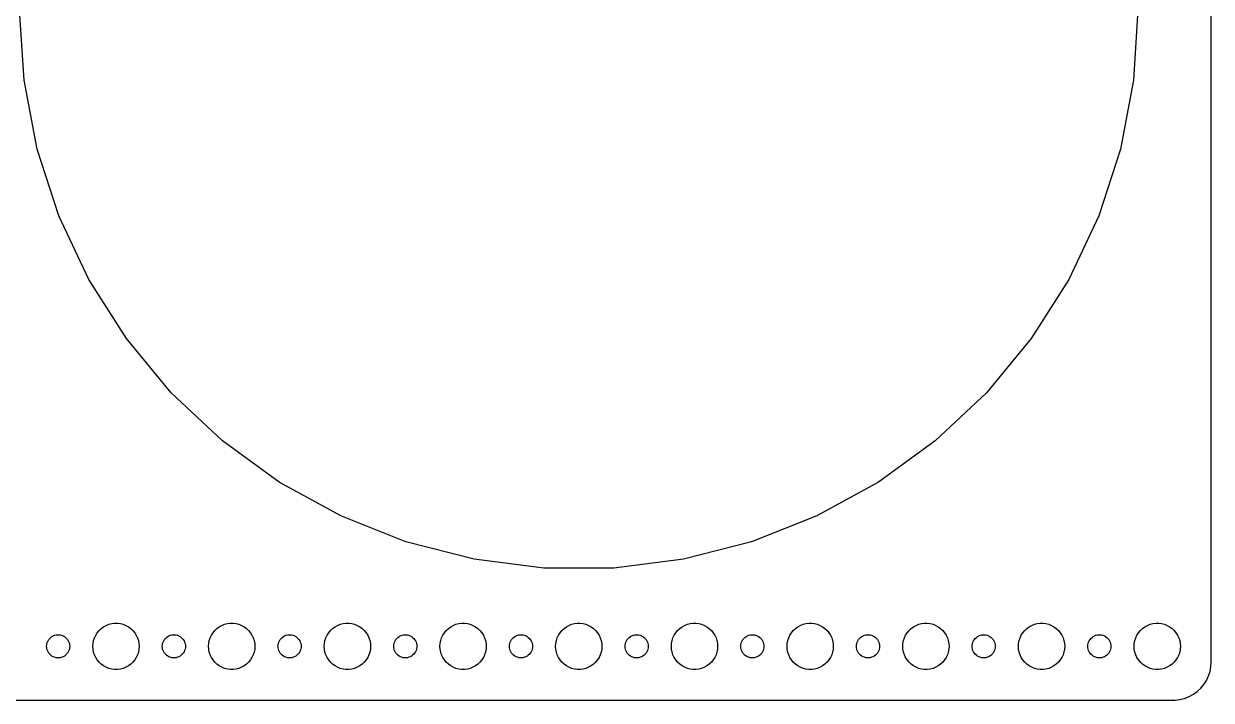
# Model space of a CAD drawing. Header units: metres. Extents: x -307 to 307, y -89 to 89.
# Drawn here: x 153 to 307, y -89.5 to -1.8 of the extents above; entities that cross this region are included whole.
import ezdxf

# ---------------------------------------------------------------- set-up
doc = ezdxf.new("R2010")
doc.units = ezdxf.units.M

msp = doc.modelspace()

# ---------------------------------------------------------------- linework, layer by layer
for p, q in [((307, -84.5), (307, 84.5)), ((153.072, -9.0867), (152.5, 0)), ((297.5, 0), (296.928, -9.0867)), ((154.778, -18.03), (153.072, -9.0867)), ((296.928, -9.0867), (295.222, -18.03)), ((157.591, -26.689), (154.778, -18.03)), ((295.222, -18.03), (292.409, -26.689)), ((161.468, -34.9271), (157.591, -26.689)), ((292.409, -26.689), (288.532, -34.9271)), ((166.346, -42.6144), (161.468, -34.9271)), ((288.532, -34.9271), (283.654, -42.6144)), ((172.15, -49.6297), (166.346, -42.6144)), ((283.654, -42.6144), (277.85, -49.6297)), ((178.787, -55.8622), (172.15, -49.6297)), ((277.85, -49.6297), (271.213, -55.8622)), ((186.153, -61.2138), (178.787, -55.8622)), ((271.213, -55.8622), (263.847, -61.2138)), ((194.131, -65.6), (186.153, -61.2138)), ((263.847, -61.2138), (255.869, -65.6)), ((202.596, -68.9516), (194.131, -65.6)), ((255.869, -65.6), (247.404, -68.9516)), ((211.415, -71.2158), (202.596, -68.9516)), ((247.404, -68.9516), (238.585, -71.2158)), ((220.448, -72.3569), (211.415, -71.2158)), ((229.552, -72.3569), (220.448, -72.3569)), ((238.585, -71.2158), (229.552, -72.3569)), ((163.088, -80.1885), (163.393, -79.967)), ((163.393, -79.967), (163.723, -79.7855)), ((163.723, -79.7855), (164.073, -79.6468)), ((164.073, -79.6468), (164.438, -79.5531)), ((164.438, -79.5531), (164.812, -79.5059)), ((164.812, -79.5059), (165.188, -79.5059)), ((165.188, -79.5059), (165.562, -79.5531)), ((165.562, -79.5531), (165.927, -79.6468)), ((165.927, -79.6468), (166.277, -79.7855)), ((166.277, -79.7855), (166.607, -79.967)), ((166.607, -79.967), (166.912, -80.1885)), ((178.088, -80.1885), (178.393, -79.967)), ((178.393, -79.967), (178.723, -79.7855)), ((178.723, -79.7855), (179.073, -79.6468)), ((179.073, -79.6468), (179.438, -79.5531)), ((179.438, -79.5531), (179.812, -79.5059)), ((179.812, -79.5059), (180.188, -79.5059)), ((180.188, -79.5059), (180.562, -79.5531)), ((180.562, -79.5531), (180.927, -79.6468)), ((180.927, -79.6468), (181.277, -79.7855)), ((181.277, -79.7855), (181.607, -79.967)), ((181.607, -79.967), (181.912, -80.1885)), ((193.088, -80.1885), (193.393, -79.967)), ((193.393, -79.967), (193.723, -79.7855)), ((193.723, -79.7855), (194.073, -79.6468)), ((194.073, -79.6468), (194.438, -79.5531)), ((194.438, -79.5531), (194.812, -79.5059)), ((194.812, -79.5059), (195.188, -79.5059)), ((195.188, -79.5059), (195.562, -79.5531)), ((195.562, -79.5531), (195.927, -79.6468)), ((195.927, -79.6468), (196.277, -79.7855)), ((196.277, -79.7855), (196.607, -79.967)), ((196.607, -79.967), (196.912, -80.1885)), ((208.088, -80.1885), (208.393, -79.967)), ((208.393, -79.967), (208.723, -79.7855)), ((208.723, -79.7855), (209.073, -79.6468)), ((209.073, -79.6468), (209.438, -79.5531)), ((209.438, -79.5531), (209.812, -79.5059)), ((209.812, -79.5059), (210.188, -79.5059)), ((210.188, -79.5059), (210.562, -79.5531)), ((210.562, -79.5531), (210.927, -79.6468)), ((210.927, -79.6468), (211.277, -79.7855)), ((211.277, -79.7855), (211.607, -79.967)), ((211.607, -79.967), (211.912, -80.1885)), ((223.088, -80.1885), (223.393, -79.967)), ((223.393, -79.967), (223.723, -79.7855)), ((223.723, -79.7855), (224.073, -79.6468)), ((224.073, -79.6468), (224.438, -79.5531)), ((224.438, -79.5531), (224.812, -79.5059)), ((224.812, -79.5059), (225.188, -79.5059)), ((225.188, -79.5059), (225.562, -79.5531)), ((225.562, -79.5531), (225.927, -79.6468)), ((225.927, -79.6468), (226.277, -79.7855)), ((226.277, -79.7855), (226.607, -79.967)), ((226.607, -79.967), (226.912, -80.1885)), ((238.088, -80.1885), (238.393, -79.967)), ((238.393, -79.967), (238.723, -79.7855)), ((238.723, -79.7855), (239.073, -79.6468)), ((239.073, -79.6468), (239.438, -79.5531)), ((239.438, -79.5531), (239.812, -79.5059)), ((239.812, -79.5059), (240.188, -79.5059)), ((240.188, -79.5059), (240.562, -79.5531)), ((240.562, -79.5531), (240.927, -79.6468)), ((240.927, -79.6468), (241.277, -79.7855)), ((241.277, -79.7855), (241.607, -79.967)), ((241.607, -79.967), (241.912, -80.1885)), ((253.088, -80.1885), (253.393, -79.967)), ((253.393, -79.967), (253.723, -79.7855)), ((253.723, -79.7855), (254.073, -79.6468)), ((254.073, -79.6468), (254.438, -79.5531)), ((254.438, -79.5531), (254.812, -79.5059)), ((254.812, -79.5059), (255.188, -79.5059)), ((255.188, -79.5059), (255.562, -79.5531)), ((255.562, -79.5531), (255.927, -79.6468)), ((255.927, -79.6468), (256.277, -79.7855)), ((256.277, -79.7855), (256.607, -79.967)), ((256.607, -79.967), (256.912, -80.1885)), ((268.088, -80.1885), (268.393, -79.967)), ((268.393, -79.967), (268.723, -79.7855)), ((268.723, -79.7855), (269.073, -79.6468)), ((269.073, -79.6468), (269.438, -79.5531)), ((269.438, -79.5531), (269.812, -79.5059)), ((269.812, -79.5059), (270.188, -79.5059)), ((270.188, -79.5059), (270.562, -79.5531)), ((270.562, -79.5531), (270.927, -79.6468)), ((270.927, -79.6468), (271.277, -79.7855)), ((271.277, -79.7855), (271.607, -79.967)), ((271.607, -79.967), (271.912, -80.1885)), ((283.088, -80.1885), (283.393, -79.967)), ((283.393, -79.967), (283.723, -79.7855)), ((283.723, -79.7855), (284.073, -79.6468)), ((284.073, -79.6468), (284.438, -79.5531)), ((284.438, -79.5531), (284.812, -79.5059)), ((284.812, -79.5059), (285.188, -79.5059)), ((285.188, -79.5059), (285.562, -79.5531)), ((285.562, -79.5531), (285.927, -79.6468)), ((285.927, -79.6468), (286.277, -79.7855)), ((286.277, -79.7855), (286.607, -79.967)), ((286.607, -79.967), (286.912, -80.1885)), ((298.088, -80.1885), (298.393, -79.967)), ((298.393, -79.967), (298.723, -79.7855)), ((298.723, -79.7855), (299.073, -79.6468)), ((299.073, -79.6468), (299.438, -79.5531)), ((299.438, -79.5531), (299.812, -79.5059)), ((299.812, -79.5059), (300.188, -79.5059)), ((300.188, -79.5059), (300.562, -79.5531)), ((300.562, -79.5531), (300.927, -79.6468)), ((300.927, -79.6468), (301.277, -79.7855)), ((301.277, -79.7855), (301.607, -79.967)), ((301.607, -79.967), (301.912, -80.1885)), ((156.286, -81.6183), (156.407, -81.4732)), ((156.407, -81.4732), (156.544, -81.3442)), ((156.544, -81.3442), (156.696, -81.2335)), ((156.696, -81.2335), (156.861, -81.1428)), ((156.861, -81.1428), (157.036, -81.0734)), ((157.036, -81.0734), (157.219, -81.0266)), ((157.219, -81.0266), (157.406, -81.003)), ((157.406, -81.003), (157.594, -81.003)), ((157.594, -81.003), (157.781, -81.0266)), ((157.781, -81.0266), (157.964, -81.0734)), ((157.964, -81.0734), (158.139, -81.1428)), ((158.139, -81.1428), (158.304, -81.2335)), ((158.304, -81.2335), (158.456, -81.3442)), ((158.456, -81.3442), (158.593, -81.4732)), ((158.593, -81.4732), (158.714, -81.6183)), ((162.094, -81.7539), (162.211, -81.3956)), ((162.211, -81.3956), (162.371, -81.0547)), ((162.371, -81.0547), (162.573, -80.7366)), ((162.573, -80.7366), (162.813, -80.4464)), ((162.813, -80.4464), (163.088, -80.1885)), ((166.912, -80.1885), (167.187, -80.4464)), ((167.187, -80.4464), (167.427, -80.7366)), ((167.427, -80.7366), (167.629, -81.0547)), ((167.629, -81.0547), (167.789, -81.3956)), ((167.789, -81.3956), (167.906, -81.7539)), ((171.286, -81.6183), (171.407, -81.4732)), ((171.407, -81.4732), (171.544, -81.3442)), ((171.544, -81.3442), (171.696, -81.2335)), ((171.696, -81.2335), (171.861, -81.1428)), ((171.861, -81.1428), (172.036, -81.0734)), ((172.036, -81.0734), (172.219, -81.0266)), ((172.219, -81.0266), (172.406, -81.003)), ((172.406, -81.003), (172.594, -81.003)), ((172.594, -81.003), (172.781, -81.0266)), ((172.781, -81.0266), (172.964, -81.0734)), ((172.964, -81.0734), (173.139, -81.1428)), ((173.139, -81.1428), (173.304, -81.2335)), ((173.304, -81.2335), (173.456, -81.3442)), ((173.456, -81.3442), (173.593, -81.4732)), ((173.593, -81.4732), (173.714, -81.6183)), ((177.094, -81.7539), (177.211, -81.3956)), ((177.211, -81.3956), (177.371, -81.0547)), ((177.371, -81.0547), (177.573, -80.7366)), ((177.573, -80.7366), (177.813, -80.4464)), ((177.813, -80.4464), (178.088, -80.1885)), ((181.912, -80.1885), (182.187, -80.4464)), ((182.187, -80.4464), (182.427, -80.7366)), ((182.427, -80.7366), (182.629, -81.0547)), ((182.629, -81.0547), (182.789, -81.3956)), ((182.789, -81.3956), (182.906, -81.7539)), ((186.286, -81.6183), (186.407, -81.4732)), ((186.407, -81.4732), (186.544, -81.3442)), ((186.544, -81.3442), (186.696, -81.2335)), ((186.696, -81.2335), (186.861, -81.1428)), ((186.861, -81.1428), (187.036, -81.0734)), ((187.036, -81.0734), (187.219, -81.0266)), ((187.219, -81.0266), (187.406, -81.003)), ((187.406, -81.003), (187.594, -81.003)), ((187.594, -81.003), (187.781, -81.0266)), ((187.781, -81.0266), (187.964, -81.0734)), ((187.964, -81.0734), (188.139, -81.1428)), ((188.139, -81.1428), (188.304, -81.2335)), ((188.304, -81.2335), (188.456, -81.3442)), ((188.456, -81.3442), (188.593, -81.4732)), ((188.593, -81.4732), (188.714, -81.6183)), ((192.094, -81.7539), (192.211, -81.3956)), ((192.211, -81.3956), (192.371, -81.0547)), ((192.371, -81.0547), (192.573, -80.7366)), ((192.573, -80.7366), (192.813, -80.4464)), ((192.813, -80.4464), (193.088, -80.1885)), ((196.912, -80.1885), (197.187, -80.4464)), ((197.187, -80.4464), (197.427, -80.7366)), ((197.427, -80.7366), (197.629, -81.0547)), ((197.629, -81.0547), (197.789, -81.3956)), ((197.789, -81.3956), (197.906, -81.7539)), ((201.286, -81.6183), (201.407, -81.4732)), ((201.407, -81.4732), (201.544, -81.3442)), ((201.544, -81.3442), (201.696, -81.2335)), ((201.696, -81.2335), (201.861, -81.1428)), ((201.861, -81.1428), (202.036, -81.0734)), ((202.036, -81.0734), (202.219, -81.0266)), ((202.219, -81.0266), (202.406, -81.003)), ((202.406, -81.003), (202.594, -81.003)), ((202.594, -81.003), (202.781, -81.0266)), ((202.781, -81.0266), (202.964, -81.0734)), ((202.964, -81.0734), (203.139, -81.1428)), ((203.139, -81.1428), (203.304, -81.2335)), ((203.304, -81.2335), (203.456, -81.3442)), ((203.456, -81.3442), (203.593, -81.4732)), ((203.593, -81.4732), (203.714, -81.6183)), ((207.094, -81.7539), (207.211, -81.3956)), ((207.211, -81.3956), (207.371, -81.0547)), ((207.371, -81.0547), (207.573, -80.7366)), ((207.573, -80.7366), (207.813, -80.4464)), ((207.813, -80.4464), (208.088, -80.1885)), ((211.912, -80.1885), (212.187, -80.4464)), ((212.187, -80.4464), (212.427, -80.7366)), ((212.427, -80.7366), (212.629, -81.0547)), ((212.629, -81.0547), (212.789, -81.3956)), ((212.789, -81.3956), (212.906, -81.7539)), ((216.286, -81.6183), (216.407, -81.4732)), ((216.407, -81.4732), (216.544, -81.3442)), ((216.544, -81.3442), (216.696, -81.2335)), ((216.696, -81.2335), (216.861, -81.1428)), ((216.861, -81.1428), (217.036, -81.0734)), ((217.036, -81.0734), (217.219, -81.0266)), ((217.219, -81.0266), (217.406, -81.003)), ((217.406, -81.003), (217.594, -81.003)), ((217.594, -81.003), (217.781, -81.0266)), ((217.781, -81.0266), (217.964, -81.0734)), ((217.964, -81.0734), (218.139, -81.1428)), ((218.139, -81.1428), (218.304, -81.2335)), ((218.304, -81.2335), (218.456, -81.3442)), ((218.456, -81.3442), (218.593, -81.4732)), ((218.593, -81.4732), (218.714, -81.6183)), ((222.094, -81.7539), (222.211, -81.3956)), ((222.211, -81.3956), (222.371, -81.0547)), ((222.371, -81.0547), (222.573, -80.7366)), ((222.573, -80.7366), (222.813, -80.4464)), ((222.813, -80.4464), (223.088, -80.1885)), ((226.912, -80.1885), (227.187, -80.4464)), ((227.187, -80.4464), (227.427, -80.7366)), ((227.427, -80.7366), (227.629, -81.0547)), ((227.629, -81.0547), (227.789, -81.3956)), ((227.789, -81.3956), (227.906, -81.7539)), ((231.286, -81.6183), (231.407, -81.4732)), ((231.407, -81.4732), (231.544, -81.3442)), ((231.544, -81.3442), (231.696, -81.2335)), ((231.696, -81.2335), (231.861, -81.1428)), ((231.861, -81.1428), (232.036, -81.0734)), ((232.036, -81.0734), (232.219, -81.0266)), ((232.219, -81.0266), (232.406, -81.003)), ((232.406, -81.003), (232.594, -81.003)), ((232.594, -81.003), (232.781, -81.0266)), ((232.781, -81.0266), (232.964, -81.0734)), ((232.964, -81.0734), (233.139, -81.1428)), ((233.139, -81.1428), (233.304, -81.2335)), ((233.304, -81.2335), (233.456, -81.3442)), ((233.456, -81.3442), (233.593, -81.4732)), ((233.593, -81.4732), (233.714, -81.6183)), ((237.094, -81.7539), (237.211, -81.3956)), ((237.211, -81.3956), (237.371, -81.0547)), ((237.371, -81.0547), (237.573, -80.7366)), ((237.573, -80.7366), (237.813, -80.4464)), ((237.813, -80.4464), (238.088, -80.1885)), ((241.912, -80.1885), (242.187, -80.4464)), ((242.187, -80.4464), (242.427, -80.7366)), ((242.427, -80.7366), (242.629, -81.0547)), ((242.629, -81.0547), (242.789, -81.3956)), ((242.789, -81.3956), (242.906, -81.7539)), ((246.286, -81.6183), (246.407, -81.4732)), ((246.407, -81.4732), (246.544, -81.3442)), ((246.544, -81.3442), (246.696, -81.2335)), ((246.696, -81.2335), (246.861, -81.1428)), ((246.861, -81.1428), (247.036, -81.0734)), ((247.036, -81.0734), (247.219, -81.0266)), ((247.219, -81.0266), (247.406, -81.003)), ((247.406, -81.003), (247.594, -81.003)), ((247.594, -81.003), (247.781, -81.0266)), ((247.781, -81.0266), (247.964, -81.0734)), ((247.964, -81.0734), (248.139, -81.1428)), ((248.139, -81.1428), (248.304, -81.2335)), ((248.304, -81.2335), (248.456, -81.3442)), ((248.456, -81.3442), (248.593, -81.4732)), ((248.593, -81.4732), (248.714, -81.6183)), ((252.094, -81.7539), (252.211, -81.3956)), ((252.211, -81.3956), (252.371, -81.0547)), ((252.371, -81.0547), (252.573, -80.7366)), ((252.573, -80.7366), (252.813, -80.4464)), ((252.813, -80.4464), (253.088, -80.1885)), ((256.912, -80.1885), (257.187, -80.4464)), ((257.187, -80.4464), (257.427, -80.7366)), ((257.427, -80.7366), (257.629, -81.0547)), ((257.629, -81.0547), (257.789, -81.3956)), ((257.789, -81.3956), (257.906, -81.7539)), ((261.286, -81.6183), (261.407, -81.4732)), ((261.407, -81.4732), (261.544, -81.3442)), ((261.544, -81.3442), (261.696, -81.2335)), ((261.696, -81.2335), (261.861, -81.1428)), ((261.861, -81.1428), (262.036, -81.0734)), ((262.036, -81.0734), (262.219, -81.0266)), ((262.219, -81.0266), (262.406, -81.003)), ((262.406, -81.003), (262.594, -81.003)), ((262.594, -81.003), (262.781, -81.0266)), ((262.781, -81.0266), (262.964, -81.0734)), ((262.964, -81.0734), (263.139, -81.1428)), ((263.139, -81.1428), (263.304, -81.2335)), ((263.304, -81.2335), (263.456, -81.3442)), ((263.456, -81.3442), (263.593, -81.4732)), ((263.593, -81.4732), (263.714, -81.6183)), ((267.094, -81.7539), (267.211, -81.3956)), ((267.211, -81.3956), (267.371, -81.0547)), ((267.371, -81.0547), (267.573, -80.7366)), ((267.573, -80.7366), (267.813, -80.4464)), ((267.813, -80.4464), (268.088, -80.1885)), ((271.912, -80.1885), (272.187, -80.4464)), ((272.187, -80.4464), (272.427, -80.7366)), ((272.427, -80.7366), (272.629, -81.0547)), ((272.629, -81.0547), (272.789, -81.3956)), ((272.789, -81.3956), (272.906, -81.7539)), ((276.286, -81.6183), (276.407, -81.4732)), ((276.407, -81.4732), (276.544, -81.3442)), ((276.544, -81.3442), (276.696, -81.2335)), ((276.696, -81.2335), (276.861, -81.1428)), ((276.861, -81.1428), (277.036, -81.0734)), ((277.036, -81.0734), (277.219, -81.0266)), ((277.219, -81.0266), (277.406, -81.003)), ((277.406, -81.003), (277.594, -81.003)), ((277.594, -81.003), (277.781, -81.0266)), ((277.781, -81.0266), (277.964, -81.0734)), ((277.964, -81.0734), (278.139, -81.1428)), ((278.139, -81.1428), (278.304, -81.2335)), ((278.304, -81.2335), (278.456, -81.3442)), ((278.456, -81.3442), (278.593, -81.4732)), ((278.593, -81.4732), (278.714, -81.6183)), ((282.094, -81.7539), (282.211, -81.3956)), ((282.211, -81.3956), (282.371, -81.0547)), ((282.371, -81.0547), (282.573, -80.7366)), ((282.573, -80.7366), (282.813, -80.4464)), ((282.813, -80.4464), (283.088, -80.1885)), ((286.912, -80.1885), (287.187, -80.4464)), ((287.187, -80.4464), (287.427, -80.7366)), ((287.427, -80.7366), (287.629, -81.0547)), ((287.629, -81.0547), (287.789, -81.3956)), ((287.789, -81.3956), (287.906, -81.7539)), ((291.286, -81.6183), (291.407, -81.4732)), ((291.407, -81.4732), (291.544, -81.3442)), ((291.544, -81.3442), (291.696, -81.2335)), ((291.696, -81.2335), (291.861, -81.1428)), ((291.861, -81.1428), (292.036, -81.0734)), ((292.036, -81.0734), (292.219, -81.0266)), ((292.219, -81.0266), (292.406, -81.003)), ((292.406, -81.003), (292.594, -81.003)), ((292.594, -81.003), (292.781, -81.0266)), ((292.781, -81.0266), (292.964, -81.0734)), ((292.964, -81.0734), (293.139, -81.1428)), ((293.139, -81.1428), (293.304, -81.2335)), ((293.304, -81.2335), (293.456, -81.3442)), ((293.456, -81.3442), (293.593, -81.4732)), ((293.593, -81.4732), (293.714, -81.6183)), ((297.094, -81.7539), (297.211, -81.3956)), ((297.211, -81.3956), (297.371, -81.0547)), ((297.371, -81.0547), (297.573, -80.7366)), ((297.573, -80.7366), (297.813, -80.4464)), ((297.813, -80.4464), (298.088, -80.1885)), ((301.912, -80.1885), (302.187, -80.4464)), ((302.187, -80.4464), (302.427, -80.7366)), ((302.427, -80.7366), (302.629, -81.0547)), ((302.629, -81.0547), (302.789, -81.3956)), ((302.789, -81.3956), (302.906, -81.7539)), ((156, -82.5), (156.012, -82.312)), ((156.012, -82.688), (156, -82.5)), ((156.012, -82.312), (156.047, -82.127)), ((156.047, -82.873), (156.012, -82.688)), ((156.047, -82.127), (156.105, -81.9478)), ((156.105, -83.0522), (156.047, -82.873)), ((156.105, -81.9478), (156.186, -81.7774)), ((156.186, -83.2226), (156.105, -83.0522)), ((156.186, -81.7774), (156.286, -81.6183)), ((158.714, -81.6183), (158.814, -81.7774)), ((158.814, -81.7774), (158.895, -81.9478)), ((158.895, -83.0522), (158.814, -83.2226)), ((158.895, -81.9478), (158.953, -82.127)), ((158.953, -82.873), (158.895, -83.0522)), ((158.953, -82.127), (158.988, -82.312)), ((158.988, -82.688), (158.953, -82.873)), ((158.988, -82.312), (159, -82.5)), ((159, -82.5), (158.988, -82.688)), ((162, -82.5), (162.024, -82.124)), ((162.024, -82.876), (162, -82.5)), ((162.024, -82.124), (162.094, -81.7539)), ((162.094, -83.2461), (162.024, -82.876)), ((167.906, -81.7539), (167.976, -82.124)), ((167.976, -82.876), (167.906, -83.2461)), ((167.976, -82.124), (168, -82.5)), ((168, -82.5), (167.976, -82.876)), ((171, -82.5), (171.012, -82.312)), ((171.012, -82.688), (171, -82.5)), ((171.012, -82.312), (171.047, -82.127)), ((171.047, -82.873), (171.012, -82.688)), ((171.047, -82.127), (171.105, -81.9478)), ((171.105, -83.0522), (171.047, -82.873)), ((171.105, -81.9478), (171.186, -81.7774)), ((171.186, -83.2226), (171.105, -83.0522)), ((171.186, -81.7774), (171.286, -81.6183)), ((173.714, -81.6183), (173.814, -81.7774)), ((173.814, -81.7774), (173.895, -81.9478)), ((173.895, -83.0522), (173.814, -83.2226)), ((173.895, -81.9478), (173.953, -82.127)), ((173.953, -82.873), (173.895, -83.0522)), ((173.953, -82.127), (173.988, -82.312)), ((173.988, -82.688), (173.953, -82.873)), ((173.988, -82.312), (174, -82.5)), ((174, -82.5), (173.988, -82.688)), ((177, -82.5), (177.024, -82.124)), ((177.024, -82.876), (177, -82.5)), ((177.024, -82.124), (177.094, -81.7539)), ((177.094, -83.2461), (177.024, -82.876)), ((182.906, -81.7539), (182.976, -82.124)), ((182.976, -82.876), (182.906, -83.2461)), ((182.976, -82.124), (183, -82.5)), ((183, -82.5), (182.976, -82.876)), ((186, -82.5), (186.012, -82.312)), ((186.012, -82.688), (186, -82.5)), ((186.012, -82.312), (186.047, -82.127)), ((186.047, -82.873), (186.012, -82.688)), ((186.047, -82.127), (186.105, -81.9478)), ((186.105, -83.0522), (186.047, -82.873)), ((186.105, -81.9478), (186.186, -81.7774)), ((186.186, -83.2226), (186.105, -83.0522)), ((186.186, -81.7774), (186.286, -81.6183)), ((188.714, -81.6183), (188.814, -81.7774)), ((188.814, -81.7774), (188.895, -81.9478)), ((188.895, -83.0522), (188.814, -83.2226)), ((188.895, -81.9478), (188.953, -82.127)), ((188.953, -82.873), (188.895, -83.0522)), ((188.953, -82.127), (188.988, -82.312)), ((188.988, -82.688), (188.953, -82.873)), ((188.988, -82.312), (189, -82.5)), ((189, -82.5), (188.988, -82.688)), ((192, -82.5), (192.024, -82.124)), ((192.024, -82.876), (192, -82.5)), ((192.024, -82.124), (192.094, -81.7539)), ((192.094, -83.2461), (192.024, -82.876)), ((197.906, -81.7539), (197.976, -82.124)), ((197.976, -82.876), (197.906, -83.2461)), ((197.976, -82.124), (198, -82.5)), ((198, -82.5), (197.976, -82.876)), ((201, -82.5), (201.012, -82.312)), ((201.012, -82.688), (201, -82.5)), ((201.012, -82.312), (201.047, -82.127)), ((201.047, -82.873), (201.012, -82.688)), ((201.047, -82.127), (201.105, -81.9478)), ((201.105, -83.0522), (201.047, -82.873)), ((201.105, -81.9478), (201.186, -81.7774)), ((201.186, -83.2226), (201.105, -83.0522)), ((201.186, -81.7774), (201.286, -81.6183)), ((203.714, -81.6183), (203.814, -81.7774)), ((203.814, -81.7774), (203.895, -81.9478)), ((203.895, -83.0522), (203.814, -83.2226)), ((203.895, -81.9478), (203.953, -82.127)), ((203.953, -82.873), (203.895, -83.0522)), ((203.953, -82.127), (203.988, -82.312)), ((203.988, -82.688), (203.953, -82.873)), ((203.988, -82.312), (204, -82.5)), ((204, -82.5), (203.988, -82.688)), ((207, -82.5), (207.024, -82.124)), ((207.024, -82.876), (207, -82.5)), ((207.024, -82.124), (207.094, -81.7539)), ((207.094, -83.2461), (207.024, -82.876)), ((212.906, -81.7539), (212.976, -82.124)), ((212.976, -82.876), (212.906, -83.2461)), ((212.976, -82.124), (213, -82.5)), ((213, -82.5), (212.976, -82.876)), ((216, -82.5), (216.012, -82.312)), ((216.012, -82.688), (216, -82.5)), ((216.012, -82.312), (216.047, -82.127)), ((216.047, -82.873), (216.012, -82.688)), ((216.047, -82.127), (216.105, -81.9478)), ((216.105, -83.0522), (216.047, -82.873)), ((216.105, -81.9478), (216.186, -81.7774)), ((216.186, -83.2226), (216.105, -83.0522)), ((216.186, -81.7774), (216.286, -81.6183)), ((218.714, -81.6183), (218.814, -81.7774)), ((218.814, -81.7774), (218.895, -81.9478)), ((218.895, -83.0522), (218.814, -83.2226)), ((218.895, -81.9478), (218.953, -82.127)), ((218.953, -82.873), (218.895, -83.0522)), ((218.953, -82.127), (218.988, -82.312)), ((218.988, -82.688), (218.953, -82.873)), ((218.988, -82.312), (219, -82.5)), ((219, -82.5), (218.988, -82.688)), ((222, -82.5), (222.024, -82.124)), ((222.024, -82.876), (222, -82.5)), ((222.024, -82.124), (222.094, -81.7539)), ((222.094, -83.2461), (222.024, -82.876)), ((227.906, -81.7539), (227.976, -82.124)), ((227.976, -82.876), (227.906, -83.2461)), ((227.976, -82.124), (228, -82.5)), ((228, -82.5), (227.976, -82.876)), ((231, -82.5), (231.012, -82.312)), ((231.012, -82.688), (231, -82.5)), ((231.012, -82.312), (231.047, -82.127)), ((231.047, -82.873), (231.012, -82.688)), ((231.047, -82.127), (231.105, -81.9478)), ((231.105, -83.0522), (231.047, -82.873)), ((231.105, -81.9478), (231.186, -81.7774)), ((231.186, -83.2226), (231.105, -83.0522)), ((231.186, -81.7774), (231.286, -81.6183)), ((233.714, -81.6183), (233.814, -81.7774)), ((233.814, -81.7774), (233.895, -81.9478)), ((233.895, -83.0522), (233.814, -83.2226)), ((233.895, -81.9478), (233.953, -82.127)), ((233.953, -82.873), (233.895, -83.0522)), ((233.953, -82.127), (233.988, -82.312)), ((233.988, -82.688), (233.953, -82.873)), ((233.988, -82.312), (234, -82.5)), ((234, -82.5), (233.988, -82.688)), ((237, -82.5), (237.024, -82.124)), ((237.024, -82.876), (237, -82.5)), ((237.024, -82.124), (237.094, -81.7539)), ((237.094, -83.2461), (237.024, -82.876)), ((242.906, -81.7539), (242.976, -82.124)), ((242.976, -82.876), (242.906, -83.2461)), ((242.976, -82.124), (243, -82.5)), ((243, -82.5), (242.976, -82.876)), ((246, -82.5), (246.012, -82.312)), ((246.012, -82.688), (246, -82.5)), ((246.012, -82.312), (246.047, -82.127)), ((246.047, -82.873), (246.012, -82.688)), ((246.047, -82.127), (246.105, -81.9478)), ((246.105, -83.0522), (246.047, -82.873)), ((246.105, -81.9478), (246.186, -81.7774)), ((246.186, -83.2226), (246.105, -83.0522)), ((246.186, -81.7774), (246.286, -81.6183)), ((248.714, -81.6183), (248.814, -81.7774)), ((248.814, -81.7774), (248.895, -81.9478)), ((248.895, -83.0522), (248.814, -83.2226)), ((248.895, -81.9478), (248.953, -82.127)), ((248.953, -82.873), (248.895, -83.0522)), ((248.953, -82.127), (248.988, -82.312)), ((248.988, -82.688), (248.953, -82.873)), ((248.988, -82.312), (249, -82.5)), ((249, -82.5), (248.988, -82.688)), ((252, -82.5), (252.024, -82.124)), ((252.024, -82.876), (252, -82.5)), ((252.024, -82.124), (252.094, -81.7539)), ((252.094, -83.2461), (252.024, -82.876)), ((257.906, -81.7539), (257.976, -82.124)), ((257.976, -82.876), (257.906, -83.2461)), ((257.976, -82.124), (258, -82.5)), ((258, -82.5), (257.976, -82.876)), ((261, -82.5), (261.012, -82.312)), ((261.012, -82.688), (261, -82.5)), ((261.012, -82.312), (261.047, -82.127)), ((261.047, -82.873), (261.012, -82.688)), ((261.047, -82.127), (261.105, -81.9478)), ((261.105, -83.0522), (261.047, -82.873)), ((261.105, -81.9478), (261.186, -81.7774)), ((261.186, -83.2226), (261.105, -83.0522)), ((261.186, -81.7774), (261.286, -81.6183)), ((263.714, -81.6183), (263.814, -81.7774)), ((263.814, -81.7774), (263.895, -81.9478)), ((263.895, -83.0522), (263.814, -83.2226)), ((263.895, -81.9478), (263.953, -82.127)), ((263.953, -82.873), (263.895, -83.0522)), ((263.953, -82.127), (263.988, -82.312)), ((263.988, -82.688), (263.953, -82.873)), ((263.988, -82.312), (264, -82.5)), ((264, -82.5), (263.988, -82.688)), ((267, -82.5), (267.024, -82.124)), ((267.024, -82.876), (267, -82.5)), ((267.024, -82.124), (267.094, -81.7539)), ((267.094, -83.2461), (267.024, -82.876)), ((272.906, -81.7539), (272.976, -82.124)), ((272.976, -82.876), (272.906, -83.2461)), ((272.976, -82.124), (273, -82.5)), ((273, -82.5), (272.976, -82.876)), ((276, -82.5), (276.012, -82.312)), ((276.012, -82.688), (276, -82.5)), ((276.012, -82.312), (276.047, -82.127)), ((276.047, -82.873), (276.012, -82.688)), ((276.047, -82.127), (276.105, -81.9478)), ((276.105, -83.0522), (276.047, -82.873)), ((276.105, -81.9478), (276.186, -81.7774)), ((276.186, -83.2226), (276.105, -83.0522)), ((276.186, -81.7774), (276.286, -81.6183)), ((278.714, -81.6183), (278.814, -81.7774)), ((278.814, -81.7774), (278.895, -81.9478)), ((278.895, -83.0522), (278.814, -83.2226)), ((278.895, -81.9478), (278.953, -82.127)), ((278.953, -82.873), (278.895, -83.0522)), ((278.953, -82.127), (278.988, -82.312)), ((278.988, -82.688), (278.953, -82.873)), ((278.988, -82.312), (279, -82.5)), ((279, -82.5), (278.988, -82.688)), ((282, -82.5), (282.024, -82.124)), ((282.024, -82.876), (282, -82.5)), ((282.024, -82.124), (282.094, -81.7539)), ((282.094, -83.2461), (282.024, -82.876)), ((287.906, -81.7539), (287.976, -82.124)), ((287.976, -82.876), (287.906, -83.2461)), ((287.976, -82.124), (288, -82.5)), ((288, -82.5), (287.976, -82.876)), ((291, -82.5), (291.012, -82.312)), ((291.012, -82.688), (291, -82.5)), ((291.012, -82.312), (291.047, -82.127)), ((291.047, -82.873), (291.012, -82.688)), ((291.047, -82.127), (291.105, -81.9478)), ((291.105, -83.0522), (291.047, -82.873)), ((291.105, -81.9478), (291.186, -81.7774)), ((291.186, -83.2226), (291.105, -83.0522)), ((291.186, -81.7774), (291.286, -81.6183)), ((293.714, -81.6183), (293.814, -81.7774)), ((293.814, -81.7774), (293.895, -81.9478)), ((293.895, -83.0522), (293.814, -83.2226)), ((293.895, -81.9478), (293.953, -82.127)), ((293.953, -82.873), (293.895, -83.0522)), ((293.953, -82.127), (293.988, -82.312)), ((293.988, -82.688), (293.953, -82.873)), ((293.988, -82.312), (294, -82.5)), ((294, -82.5), (293.988, -82.688)), ((297, -82.5), (297.024, -82.124)), ((297.024, -82.876), (297, -82.5)), ((297.024, -82.124), (297.094, -81.7539)), ((297.094, -83.2461), (297.024, -82.876)), ((302.906, -81.7539), (302.976, -82.124)), ((302.976, -82.876), (302.906, -83.2461)), ((302.976, -82.124), (303, -82.5)), ((303, -82.5), (302.976, -82.876)), ((156.286, -83.3817), (156.186, -83.2226)), ((156.407, -83.5268), (156.286, -83.3817)), ((156.544, -83.6558), (156.407, -83.5268)), ((156.696, -83.7665), (156.544, -83.6558)), ((156.861, -83.8572), (156.696, -83.7665)), ((157.036, -83.9266), (156.861, -83.8572)), ((157.219, -83.9734), (157.036, -83.9266)), ((157.406, -83.997), (157.219, -83.9734)), ((157.594, -83.997), (157.406, -83.997)), ((157.781, -83.9734), (157.594, -83.997)), ((157.964, -83.9266), (157.781, -83.9734)), ((158.139, -83.8572), (157.964, -83.9266)), ((158.304, -83.7665), (158.139, -83.8572)), ((158.456, -83.6558), (158.304, -83.7665)), ((158.593, -83.5268), (158.456, -83.6558)), ((158.714, -83.3817), (158.593, -83.5268)), ((158.814, -83.2226), (158.714, -83.3817)), ((162.211, -83.6044), (162.094, -83.2461)), ((162.371, -83.9453), (162.211, -83.6044)), ((162.573, -84.2634), (162.371, -83.9453)), ((162.813, -84.5536), (162.573, -84.2634)), ((163.088, -84.8115), (162.813, -84.5536)), ((167.187, -84.5536), (166.912, -84.8115)), ((167.427, -84.2634), (167.187, -84.5536)), ((167.629, -83.9453), (167.427, -84.2634)), ((167.789, -83.6044), (167.629, -83.9453)), ((167.906, -83.2461), (167.789, -83.6044)), ((171.286, -83.3817), (171.186, -83.2226)), ((171.407, -83.5268), (171.286, -83.3817)), ((171.544, -83.6558), (171.407, -83.5268)), ((171.696, -83.7665), (171.544, -83.6558)), ((171.861, -83.8572), (171.696, -83.7665)), ((172.036, -83.9266), (171.861, -83.8572)), ((172.219, -83.9734), (172.036, -83.9266)), ((172.406, -83.997), (172.219, -83.9734)), ((172.594, -83.997), (172.406, -83.997)), ((172.781, -83.9734), (172.594, -83.997)), ((172.964, -83.9266), (172.781, -83.9734)), ((173.139, -83.8572), (172.964, -83.9266)), ((173.304, -83.7665), (173.139, -83.8572)), ((173.456, -83.6558), (173.304, -83.7665)), ((173.593, -83.5268), (173.456, -83.6558)), ((173.714, -83.3817), (173.593, -83.5268)), ((173.814, -83.2226), (173.714, -83.3817)), ((177.211, -83.6044), (177.094, -83.2461)), ((177.371, -83.9453), (177.211, -83.6044)), ((177.573, -84.2634), (177.371, -83.9453)), ((177.813, -84.5536), (177.573, -84.2634)), ((178.088, -84.8115), (177.813, -84.5536)), ((182.187, -84.5536), (181.912, -84.8115)), ((182.427, -84.2634), (182.187, -84.5536)), ((182.629, -83.9453), (182.427, -84.2634)), ((182.789, -83.6044), (182.629, -83.9453)), ((182.906, -83.2461), (182.789, -83.6044)), ((186.286, -83.3817), (186.186, -83.2226)), ((186.407, -83.5268), (186.286, -83.3817)), ((186.544, -83.6558), (186.407, -83.5268)), ((186.696, -83.7665), (186.544, -83.6558)), ((186.861, -83.8572), (186.696, -83.7665)), ((187.036, -83.9266), (186.861, -83.8572)), ((187.219, -83.9734), (187.036, -83.9266)), ((187.406, -83.997), (187.219, -83.9734)), ((187.594, -83.997), (187.406, -83.997)), ((187.781, -83.9734), (187.594, -83.997)), ((187.964, -83.9266), (187.781, -83.9734)), ((188.139, -83.8572), (187.964, -83.9266)), ((188.304, -83.7665), (188.139, -83.8572)), ((188.456, -83.6558), (188.304, -83.7665)), ((188.593, -83.5268), (188.456, -83.6558)), ((188.714, -83.3817), (188.593, -83.5268)), ((188.814, -83.2226), (188.714, -83.3817)), ((192.211, -83.6044), (192.094, -83.2461)), ((192.371, -83.9453), (192.211, -83.6044)), ((192.573, -84.2634), (192.371, -83.9453)), ((192.813, -84.5536), (192.573, -84.2634)), ((193.088, -84.8115), (192.813, -84.5536)), ((197.187, -84.5536), (196.912, -84.8115)), ((197.427, -84.2634), (197.187, -84.5536)), ((197.629, -83.9453), (197.427, -84.2634)), ((197.789, -83.6044), (197.629, -83.9453)), ((197.906, -83.2461), (197.789, -83.6044)), ((201.286, -83.3817), (201.186, -83.2226)), ((201.407, -83.5268), (201.286, -83.3817)), ((201.544, -83.6558), (201.407, -83.5268)), ((201.696, -83.7665), (201.544, -83.6558)), ((201.861, -83.8572), (201.696, -83.7665)), ((202.036, -83.9266), (201.861, -83.8572)), ((202.219, -83.9734), (202.036, -83.9266)), ((202.406, -83.997), (202.219, -83.9734)), ((202.594, -83.997), (202.406, -83.997)), ((202.781, -83.9734), (202.594, -83.997)), ((202.964, -83.9266), (202.781, -83.9734)), ((203.139, -83.8572), (202.964, -83.9266)), ((203.304, -83.7665), (203.139, -83.8572)), ((203.456, -83.6558), (203.304, -83.7665)), ((203.593, -83.5268), (203.456, -83.6558)), ((203.714, -83.3817), (203.593, -83.5268)), ((203.814, -83.2226), (203.714, -83.3817)), ((207.211, -83.6044), (207.094, -83.2461)), ((207.371, -83.9453), (207.211, -83.6044)), ((207.573, -84.2634), (207.371, -83.9453)), ((207.813, -84.5536), (207.573, -84.2634)), ((208.088, -84.8115), (207.813, -84.5536)), ((212.187, -84.5536), (211.912, -84.8115)), ((212.427, -84.2634), (212.187, -84.5536)), ((212.629, -83.9453), (212.427, -84.2634)), ((212.789, -83.6044), (212.629, -83.9453)), ((212.906, -83.2461), (212.789, -83.6044)), ((216.286, -83.3817), (216.186, -83.2226)), ((216.407, -83.5268), (216.286, -83.3817)), ((216.544, -83.6558), (216.407, -83.5268)), ((216.696, -83.7665), (216.544, -83.6558)), ((216.861, -83.8572), (216.696, -83.7665)), ((217.036, -83.9266), (216.861, -83.8572)), ((217.219, -83.9734), (217.036, -83.9266)), ((217.406, -83.997), (217.219, -83.9734)), ((217.594, -83.997), (217.406, -83.997)), ((217.781, -83.9734), (217.594, -83.997)), ((217.964, -83.9266), (217.781, -83.9734)), ((218.139, -83.8572), (217.964, -83.9266)), ((218.304, -83.7665), (218.139, -83.8572)), ((218.456, -83.6558), (218.304, -83.7665)), ((218.593, -83.5268), (218.456, -83.6558)), ((218.714, -83.3817), (218.593, -83.5268)), ((218.814, -83.2226), (218.714, -83.3817)), ((222.211, -83.6044), (222.094, -83.2461)), ((222.371, -83.9453), (222.211, -83.6044)), ((222.573, -84.2634), (222.371, -83.9453)), ((222.813, -84.5536), (222.573, -84.2634)), ((223.088, -84.8115), (222.813, -84.5536)), ((227.187, -84.5536), (226.912, -84.8115)), ((227.427, -84.2634), (227.187, -84.5536)), ((227.629, -83.9453), (227.427, -84.2634)), ((227.789, -83.6044), (227.629, -83.9453)), ((227.906, -83.2461), (227.789, -83.6044)), ((231.286, -83.3817), (231.186, -83.2226)), ((231.407, -83.5268), (231.286, -83.3817)), ((231.544, -83.6558), (231.407, -83.5268)), ((231.696, -83.7665), (231.544, -83.6558)), ((231.861, -83.8572), (231.696, -83.7665)), ((232.036, -83.9266), (231.861, -83.8572)), ((232.219, -83.9734), (232.036, -83.9266)), ((232.406, -83.997), (232.219, -83.9734)), ((232.594, -83.997), (232.406, -83.997)), ((232.781, -83.9734), (232.594, -83.997)), ((232.964, -83.9266), (232.781, -83.9734)), ((233.139, -83.8572), (232.964, -83.9266)), ((233.304, -83.7665), (233.139, -83.8572)), ((233.456, -83.6558), (233.304, -83.7665)), ((233.593, -83.5268), (233.456, -83.6558)), ((233.714, -83.3817), (233.593, -83.5268)), ((233.814, -83.2226), (233.714, -83.3817)), ((237.211, -83.6044), (237.094, -83.2461)), ((237.371, -83.9453), (237.211, -83.6044)), ((237.573, -84.2634), (237.371, -83.9453)), ((237.813, -84.5536), (237.573, -84.2634)), ((238.088, -84.8115), (237.813, -84.5536)), ((242.187, -84.5536), (241.912, -84.8115)), ((242.427, -84.2634), (242.187, -84.5536)), ((242.629, -83.9453), (242.427, -84.2634)), ((242.789, -83.6044), (242.629, -83.9453)), ((242.906, -83.2461), (242.789, -83.6044)), ((246.286, -83.3817), (246.186, -83.2226)), ((246.407, -83.5268), (246.286, -83.3817)), ((246.544, -83.6558), (246.407, -83.5268)), ((246.696, -83.7665), (246.544, -83.6558)), ((246.861, -83.8572), (246.696, -83.7665)), ((247.036, -83.9266), (246.861, -83.8572)), ((247.219, -83.9734), (247.036, -83.9266)), ((247.406, -83.997), (247.219, -83.9734)), ((247.594, -83.997), (247.406, -83.997)), ((247.781, -83.9734), (247.594, -83.997)), ((247.964, -83.9266), (247.781, -83.9734)), ((248.139, -83.8572), (247.964, -83.9266)), ((248.304, -83.7665), (248.139, -83.8572)), ((248.456, -83.6558), (248.304, -83.7665)), ((248.593, -83.5268), (248.456, -83.6558)), ((248.714, -83.3817), (248.593, -83.5268)), ((248.814, -83.2226), (248.714, -83.3817)), ((252.211, -83.6044), (252.094, -83.2461)), ((252.371, -83.9453), (252.211, -83.6044)), ((252.573, -84.2634), (252.371, -83.9453)), ((252.813, -84.5536), (252.573, -84.2634)), ((253.088, -84.8115), (252.813, -84.5536)), ((257.187, -84.5536), (256.912, -84.8115)), ((257.427, -84.2634), (257.187, -84.5536)), ((257.629, -83.9453), (257.427, -84.2634)), ((257.789, -83.6044), (257.629, -83.9453)), ((257.906, -83.2461), (257.789, -83.6044)), ((261.286, -83.3817), (261.186, -83.2226)), ((261.407, -83.5268), (261.286, -83.3817)), ((261.544, -83.6558), (261.407, -83.5268)), ((261.696, -83.7665), (261.544, -83.6558)), ((261.861, -83.8572), (261.696, -83.7665)), ((262.036, -83.9266), (261.861, -83.8572)), ((262.219, -83.9734), (262.036, -83.9266)), ((262.406, -83.997), (262.219, -83.9734)), ((262.594, -83.997), (262.406, -83.997)), ((262.781, -83.9734), (262.594, -83.997)), ((262.964, -83.9266), (262.781, -83.9734)), ((263.139, -83.8572), (262.964, -83.9266)), ((263.304, -83.7665), (263.139, -83.8572)), ((263.456, -83.6558), (263.304, -83.7665)), ((263.593, -83.5268), (263.456, -83.6558)), ((263.714, -83.3817), (263.593, -83.5268)), ((263.814, -83.2226), (263.714, -83.3817)), ((267.211, -83.6044), (267.094, -83.2461)), ((267.371, -83.9453), (267.211, -83.6044)), ((267.573, -84.2634), (267.371, -83.9453)), ((267.813, -84.5536), (267.573, -84.2634)), ((268.088, -84.8115), (267.813, -84.5536)), ((272.187, -84.5536), (271.912, -84.8115)), ((272.427, -84.2634), (272.187, -84.5536)), ((272.629, -83.9453), (272.427, -84.2634)), ((272.789, -83.6044), (272.629, -83.9453)), ((272.906, -83.2461), (272.789, -83.6044)), ((276.286, -83.3817), (276.186, -83.2226)), ((276.407, -83.5268), (276.286, -83.3817)), ((276.544, -83.6558), (276.407, -83.5268)), ((276.696, -83.7665), (276.544, -83.6558)), ((276.861, -83.8572), (276.696, -83.7665)), ((277.036, -83.9266), (276.861, -83.8572)), ((277.219, -83.9734), (277.036, -83.9266)), ((277.406, -83.997), (277.219, -83.9734)), ((277.594, -83.997), (277.406, -83.997)), ((277.781, -83.9734), (277.594, -83.997)), ((277.964, -83.9266), (277.781, -83.9734)), ((278.139, -83.8572), (277.964, -83.9266)), ((278.304, -83.7665), (278.139, -83.8572)), ((278.456, -83.6558), (278.304, -83.7665)), ((278.593, -83.5268), (278.456, -83.6558)), ((278.714, -83.3817), (278.593, -83.5268)), ((278.814, -83.2226), (278.714, -83.3817)), ((282.211, -83.6044), (282.094, -83.2461)), ((282.371, -83.9453), (282.211, -83.6044)), ((282.573, -84.2634), (282.371, -83.9453)), ((282.813, -84.5536), (282.573, -84.2634)), ((283.088, -84.8115), (282.813, -84.5536)), ((287.187, -84.5536), (286.912, -84.8115)), ((287.427, -84.2634), (287.187, -84.5536)), ((287.629, -83.9453), (287.427, -84.2634)), ((287.789, -83.6044), (287.629, -83.9453)), ((287.906, -83.2461), (287.789, -83.6044)), ((291.286, -83.3817), (291.186, -83.2226)), ((291.407, -83.5268), (291.286, -83.3817)), ((291.544, -83.6558), (291.407, -83.5268)), ((291.696, -83.7665), (291.544, -83.6558)), ((291.861, -83.8572), (291.696, -83.7665)), ((292.036, -83.9266), (291.861, -83.8572)), ((292.219, -83.9734), (292.036, -83.9266)), ((292.406, -83.997), (292.219, -83.9734)), ((292.594, -83.997), (292.406, -83.997)), ((292.781, -83.9734), (292.594, -83.997)), ((292.964, -83.9266), (292.781, -83.9734)), ((293.139, -83.8572), (292.964, -83.9266)), ((293.304, -83.7665), (293.139, -83.8572)), ((293.456, -83.6558), (293.304, -83.7665)), ((293.593, -83.5268), (293.456, -83.6558)), ((293.714, -83.3817), (293.593, -83.5268)), ((293.814, -83.2226), (293.714, -83.3817)), ((297.211, -83.6044), (297.094, -83.2461)), ((297.371, -83.9453), (297.211, -83.6044)), ((297.573, -84.2634), (297.371, -83.9453)), ((297.813, -84.5536), (297.573, -84.2634)), ((298.088, -84.8115), (297.813, -84.5536)), ((302.187, -84.5536), (301.912, -84.8115)), ((302.427, -84.2634), (302.187, -84.5536)), ((302.629, -83.9453), (302.427, -84.2634)), ((302.789, -83.6044), (302.629, -83.9453)), ((302.906, -83.2461), (302.789, -83.6044)), ((306.961, -85.1267), (307, -84.5)), ((163.393, -85.033), (163.088, -84.8115)), ((163.723, -85.2145), (163.393, -85.033)), ((164.073, -85.3532), (163.723, -85.2145)), ((164.438, -85.4469), (164.073, -85.3532)), ((164.812, -85.4941), (164.438, -85.4469)), ((165.188, -85.4941), (164.812, -85.4941)), ((165.562, -85.4469), (165.188, -85.4941)), ((165.927, -85.3532), (165.562, -85.4469)), ((166.277, -85.2145), (165.927, -85.3532)), ((166.607, -85.033), (166.277, -85.2145)), ((166.912, -84.8115), (166.607, -85.033)), ((178.393, -85.033), (178.088, -84.8115)), ((178.723, -85.2145), (178.393, -85.033)), ((179.073, -85.3532), (178.723, -85.2145)), ((179.438, -85.4469), (179.073, -85.3532)), ((179.812, -85.4941), (179.438, -85.4469)), ((180.188, -85.4941), (179.812, -85.4941)), ((180.562, -85.4469), (180.188, -85.4941)), ((180.927, -85.3532), (180.562, -85.4469)), ((181.277, -85.2145), (180.927, -85.3532)), ((181.607, -85.033), (181.277, -85.2145)), ((181.912, -84.8115), (181.607, -85.033)), ((193.393, -85.033), (193.088, -84.8115)), ((193.723, -85.2145), (193.393, -85.033)), ((194.073, -85.3532), (193.723, -85.2145)), ((194.438, -85.4469), (194.073, -85.3532)), ((194.812, -85.4941), (194.438, -85.4469)), ((195.188, -85.4941), (194.812, -85.4941)), ((195.562, -85.4469), (195.188, -85.4941)), ((195.927, -85.3532), (195.562, -85.4469)), ((196.277, -85.2145), (195.927, -85.3532)), ((196.607, -85.033), (196.277, -85.2145)), ((196.912, -84.8115), (196.607, -85.033)), ((208.393, -85.033), (208.088, -84.8115)), ((208.723, -85.2145), (208.393, -85.033)), ((209.073, -85.3532), (208.723, -85.2145)), ((209.438, -85.4469), (209.073, -85.3532)), ((209.812, -85.4941), (209.438, -85.4469)), ((210.188, -85.4941), (209.812, -85.4941)), ((210.562, -85.4469), (210.188, -85.4941)), ((210.927, -85.3532), (210.562, -85.4469)), ((211.277, -85.2145), (210.927, -85.3532)), ((211.607, -85.033), (211.277, -85.2145)), ((211.912, -84.8115), (211.607, -85.033)), ((223.393, -85.033), (223.088, -84.8115)), ((223.723, -85.2145), (223.393, -85.033)), ((224.073, -85.3532), (223.723, -85.2145)), ((224.438, -85.4469), (224.073, -85.3532)), ((224.812, -85.4941), (224.438, -85.4469)), ((225.188, -85.4941), (224.812, -85.4941)), ((225.562, -85.4469), (225.188, -85.4941)), ((225.927, -85.3532), (225.562, -85.4469)), ((226.277, -85.2145), (225.927, -85.3532)), ((226.607, -85.033), (226.277, -85.2145)), ((226.912, -84.8115), (226.607, -85.033)), ((238.393, -85.033), (238.088, -84.8115)), ((238.723, -85.2145), (238.393, -85.033)), ((239.073, -85.3532), (238.723, -85.2145)), ((239.438, -85.4469), (239.073, -85.3532)), ((239.812, -85.4941), (239.438, -85.4469)), ((240.188, -85.4941), (239.812, -85.4941)), ((240.562, -85.4469), (240.188, -85.4941)), ((240.927, -85.3532), (240.562, -85.4469)), ((241.277, -85.2145), (240.927, -85.3532)), ((241.607, -85.033), (241.277, -85.2145)), ((241.912, -84.8115), (241.607, -85.033)), ((253.393, -85.033), (253.088, -84.8115)), ((253.723, -85.2145), (253.393, -85.033)), ((254.073, -85.3532), (253.723, -85.2145)), ((254.438, -85.4469), (254.073, -85.3532)), ((254.812, -85.4941), (254.438, -85.4469)), ((255.188, -85.4941), (254.812, -85.4941)), ((255.562, -85.4469), (255.188, -85.4941)), ((255.927, -85.3532), (255.562, -85.4469)), ((256.277, -85.2145), (255.927, -85.3532)), ((256.607, -85.033), (256.277, -85.2145)), ((256.912, -84.8115), (256.607, -85.033)), ((268.393, -85.033), (268.088, -84.8115)), ((268.723, -85.2145), (268.393, -85.033)), ((269.073, -85.3532), (268.723, -85.2145)), ((269.438, -85.4469), (269.073, -85.3532)), ((269.812, -85.4941), (269.438, -85.4469)), ((270.188, -85.4941), (269.812, -85.4941)), ((270.562, -85.4469), (270.188, -85.4941)), ((270.927, -85.3532), (270.562, -85.4469)), ((271.277, -85.2145), (270.927, -85.3532)), ((271.607, -85.033), (271.277, -85.2145)), ((271.912, -84.8115), (271.607, -85.033)), ((283.393, -85.033), (283.088, -84.8115)), ((283.723, -85.2145), (283.393, -85.033)), ((284.073, -85.3532), (283.723, -85.2145)), ((284.438, -85.4469), (284.073, -85.3532)), ((284.812, -85.4941), (284.438, -85.4469)), ((285.188, -85.4941), (284.812, -85.4941)), ((285.562, -85.4469), (285.188, -85.4941)), ((285.927, -85.3532), (285.562, -85.4469)), ((286.277, -85.2145), (285.927, -85.3532)), ((286.607, -85.033), (286.277, -85.2145)), ((286.912, -84.8115), (286.607, -85.033)), ((298.393, -85.033), (298.088, -84.8115)), ((298.723, -85.2145), (298.393, -85.033)), ((299.073, -85.3532), (298.723, -85.2145)), ((299.438, -85.4469), (299.073, -85.3532)), ((299.812, -85.4941), (299.438, -85.4469)), ((300.188, -85.4941), (299.812, -85.4941)), ((300.562, -85.4469), (300.188, -85.4941)), ((300.927, -85.3532), (300.562, -85.4469)), ((301.277, -85.2145), (300.927, -85.3532)), ((301.607, -85.033), (301.277, -85.2145)), ((301.912, -84.8115), (301.607, -85.033)), ((306.649, -86.3406), (306.843, -85.7434)), ((306.843, -85.7434), (306.961, -85.1267)), ((305.645, -87.9227), (306.045, -87.4389)), ((306.045, -87.4389), (306.382, -86.9088)), ((306.382, -86.9088), (306.649, -86.3406)), ((302.937, -89.4114), (303.545, -89.2553)), ((303.545, -89.2553), (304.129, -89.0241)), ((304.129, -89.0241), (304.679, -88.7216)), ((304.679, -88.7216), (305.187, -88.3526)), ((305.187, -88.3526), (305.645, -87.9227)), ((-302.314, -89.4901), (302.314, -89.4901)), ((302.314, -89.4901), (302.937, -89.4114))]:
    msp.add_line(p, q)

doc.saveas('drawing.dxf')
